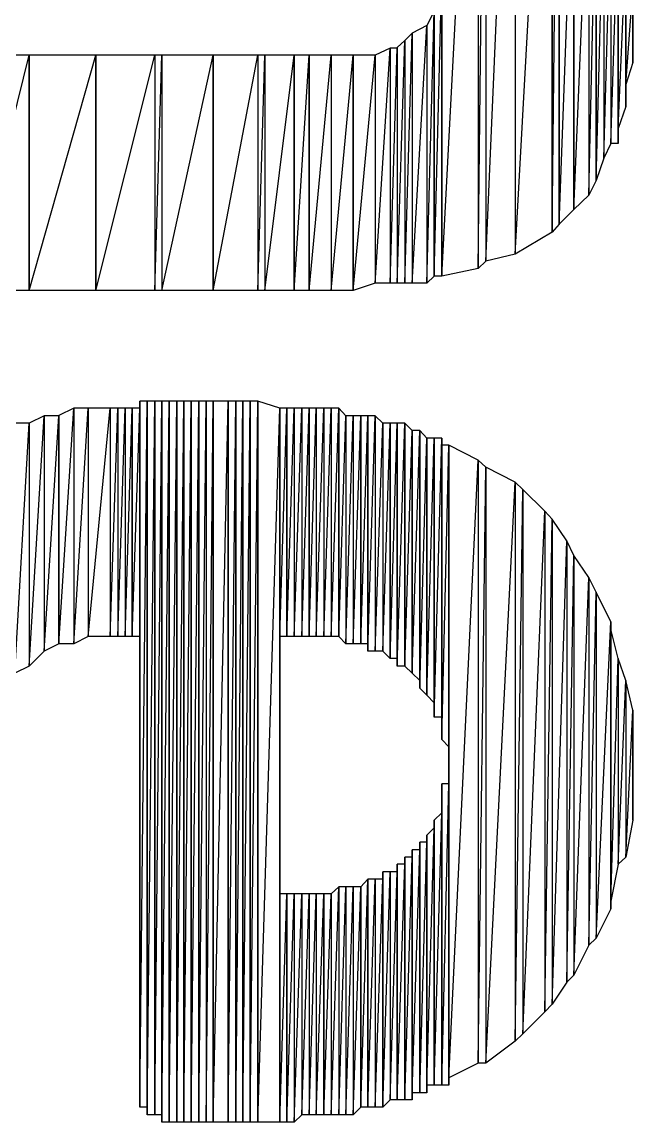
# Model space of a CAD drawing. Extents: x 0.1 to 11.6, y 0.2 to 16.4.
# Drawn here: x 0.9817 to 1.0508, y 5.725 to 5.8496 of the extents above; entities that cross this region are included whole.
import ezdxf

# ---------------------------------------------------------------- set-up
doc = ezdxf.new("R2010")
doc.units = 0
doc.header["$MEASUREMENT"] = 0

msp = doc.modelspace()

# ---------------------------------------------------------------- linework, layer by layer
at = {"color": 0}
for points in [[(1.03331, 5.89914), (1.02919, 5.89914), (1.02919, 5.82081)], [(1.03331, 5.89914), (1.03331, 5.82167), (1.02919, 5.82081)], [(1.03418, 5.89914), (1.03331, 5.89914), (1.03331, 5.82167)], [(1.03418, 5.89914), (1.03418, 5.82249), (1.03331, 5.82167)], [(1.03749, 5.89914), (1.03418, 5.89914), (1.03418, 5.82249)], [(1.03749, 5.89914), (1.03749, 5.82329), (1.03418, 5.82249)], [(1.04167, 5.89914), (1.03749, 5.89914), (1.03749, 5.82329)], [(1.04167, 5.89914), (1.04167, 5.82579), (1.03749, 5.82329)], [(1.04248, 5.89914), (1.04167, 5.89914), (1.04167, 5.82579)], [(1.04248, 5.89914), (1.04248, 5.82667), (1.04167, 5.82579)], [(1.04167, 5.89914), (1.04167, 5.82579)], [(1.04167, 5.89914), (1.04167, 5.82579)], [(1.04416, 5.87164), (1.04248, 5.87414), (1.04248, 5.82667)], [(1.04248, 5.87414), (1.04248, 5.82667)], [(1.04248, 5.87414), (1.04248, 5.82667)], [(1.04416, 5.87164), (1.04416, 5.82835), (1.04248, 5.82667)], [(1.04584, 5.86914), (1.04416, 5.87164), (1.04416, 5.82835)], [(1.04416, 5.87164), (1.04416, 5.82835)], [(1.04416, 5.87164), (1.04416, 5.82835)], [(1.04584, 5.86914), (1.04584, 5.82997), (1.04416, 5.82835)], [(1.04666, 5.86664), (1.04584, 5.86914), (1.04584, 5.82997)], [(1.04666, 5.86664), (1.04666, 5.83165), (1.04584, 5.82997)], [(1.04753, 5.86496), (1.04666, 5.86664), (1.04666, 5.83165)], [(1.04666, 5.86664), (1.04666, 5.83165)], [(1.04666, 5.86664), (1.04666, 5.83165)], [(1.04753, 5.86496), (1.04753, 5.83415), (1.04666, 5.83165)], [(1.04834, 5.86247), (1.04753, 5.86496), (1.04753, 5.83415)], [(1.04834, 5.86247), (1.04834, 5.83583), (1.04753, 5.83415)], [(1.04915, 5.86165), (1.04834, 5.86247), (1.04834, 5.83583)], [(1.04915, 5.86165), (1.04915, 5.83583), (1.04834, 5.83583)], [(1.04915, 5.85997), (1.04915, 5.86165), (1.04915, 5.83583)], [(1.05002, 5.85747), (1.04915, 5.85997), (1.04915, 5.83751)], [(1.04915, 5.85997), (1.04915, 5.83583)], [(1.05002, 5.85747), (1.05002, 5.84), (1.04915, 5.83751)], [(1.05002, 5.85579), (1.05002, 5.85747), (1.05002, 5.84)], [(1.02919, 5.85667), (1.02919, 5.82081)], [(1.02919, 5.85667), (1.02919, 5.82081)], [(1.02919, 5.85667), (1.02919, 5.82081)], [(1.02919, 5.85667), (1.02919, 5.82081)], [(1.02919, 5.85499), (1.02832, 5.85249), (1.02832, 5.82081)], [(1.02919, 5.85499), (1.02919, 5.82081), (1.02832, 5.82081)], [(1.02919, 5.85499), (1.02919, 5.82081)], [(1.02919, 5.85499), (1.02919, 5.82081)], [(1.05084, 5.85331), (1.05002, 5.85579), (1.05002, 5.8425)], [(1.05002, 5.85579), (1.05002, 5.84082)], [(1.05002, 5.85579), (1.05002, 5.84082)], [(1.05002, 5.85579), (1.05002, 5.84)], [(1.02832, 5.85249), (1.02832, 5.82081)], [(1.02832, 5.85249), (1.02832, 5.82081)], [(1.05084, 5.85331), (1.05084, 5.845), (1.05002, 5.8425)], [(1.05084, 5.84999), (1.05084, 5.85331), (1.05084, 5.845)], [(1.02832, 5.85081), (1.02751, 5.84918), (1.02751, 5.81999)], [(1.02832, 5.85081), (1.02832, 5.82081), (1.02751, 5.81999)], [(1.05084, 5.84663), (1.05084, 5.84999)], [(1.05084, 5.84999), (1.05084, 5.845)], [(1.02751, 5.84918), (1.02582, 5.84831), (1.02582, 5.81999)], [(1.02751, 5.84918), (1.02751, 5.81999), (1.02582, 5.81999)], [(1.02501, 5.8475), (1.02414, 5.84668), (1.02414, 5.81999)], [(1.02501, 5.8475), (1.02501, 5.81999), (1.02414, 5.81999)], [(1.02582, 5.84831), (1.02501, 5.8475), (1.02501, 5.81999)], [(1.02582, 5.84831), (1.02582, 5.81999), (1.02501, 5.81999)], [(1.02333, 5.84663), (1.02165, 5.84581), (1.02165, 5.81999)], [(1.02333, 5.84663), (1.02333, 5.81999), (1.02165, 5.81999)], [(1.02414, 5.84663), (1.02333, 5.84663), (1.02333, 5.81999)], [(1.02414, 5.84663), (1.02414, 5.81999), (1.02333, 5.81999)], [(0.982476, 5.84581), (0.975857, 5.84581), (0.975857, 5.81917)], [(0.982476, 5.84581), (0.982476, 5.81917), (0.975857, 5.81917)], [(0.990018, 5.84581), (0.982476, 5.84581), (0.982476, 5.81917)], [(0.990018, 5.84581), (0.990018, 5.81917), (0.982476, 5.81917)], [(0.982476, 5.84581), (0.982476, 5.81917)], [(0.982476, 5.84581), (0.982476, 5.81917)], [(0.99669, 5.84581), (0.990018, 5.84581), (0.990018, 5.81917)], [(0.99669, 5.84581), (0.99669, 5.81917), (0.990018, 5.81917)], [(0.990018, 5.84581), (0.990018, 5.81917)], [(0.990018, 5.84581), (0.990018, 5.81917)], [(0.997504, 5.84581), (0.99669, 5.84581), (0.99669, 5.81917)], [(0.997504, 5.84581), (0.997504, 5.81917), (0.99669, 5.81917)], [(1.00331, 5.84581), (0.997504, 5.84581), (0.997504, 5.81917)], [(1.00331, 5.84581), (1.00331, 5.81917), (0.997504, 5.81917)], [(1.00836, 5.84581), (1.00331, 5.84581), (1.00331, 5.81917)], [(1.00836, 5.84581), (1.00836, 5.81917), (1.00331, 5.81917)], [(1.00331, 5.84581), (1.00331, 5.81917)], [(1.00331, 5.84581), (1.00331, 5.81917)], [(1.00917, 5.84581), (1.00836, 5.84581), (1.00836, 5.81917)], [(1.00917, 5.84581), (1.00917, 5.81917), (1.00836, 5.81917)], [(1.01248, 5.84581), (1.00917, 5.84581), (1.00917, 5.81917)], [(1.01248, 5.84581), (1.01248, 5.81917), (1.00917, 5.81917)], [(1.01416, 5.84581), (1.01248, 5.84581), (1.01248, 5.81917)], [(1.01416, 5.84581), (1.01416, 5.81917), (1.01248, 5.81917)], [(1.01248, 5.84581), (1.01248, 5.81917)], [(1.01248, 5.84581), (1.01248, 5.81917)], [(1.01666, 5.84581), (1.01416, 5.84581), (1.01416, 5.81917)], [(1.01666, 5.84581), (1.01666, 5.81917), (1.01416, 5.81917)], [(1.01416, 5.84581), (1.01416, 5.81917)], [(1.01416, 5.84581), (1.01416, 5.81917)], [(1.01915, 5.84581), (1.01666, 5.84581), (1.01666, 5.81917)], [(1.01915, 5.84581), (1.01915, 5.81917), (1.01666, 5.81917)], [(1.02165, 5.84581), (1.01915, 5.84581), (1.01915, 5.81917)], [(1.02165, 5.84581), (1.02165, 5.81999), (1.01915, 5.81917)], [(1.01915, 5.84581), (1.01915, 5.81917)], [(1.01915, 5.84581), (1.01915, 5.81917)], [(0.995822, 5.80664), (0.995008, 5.80664), (0.995008, 5.72667)], [(0.995822, 5.80664), (0.995822, 5.72667), (0.995008, 5.72667)], [(0.995008, 5.80664), (0.995008, 5.72749)], [(0.995008, 5.80664), (0.995008, 5.72667), (0.995008, 5.72749)], [(0.99669, 5.80664), (0.995822, 5.80664), (0.995822, 5.72581)], [(0.99669, 5.80664), (0.99669, 5.72581), (0.995822, 5.72581)], [(0.995822, 5.80664), (0.995822, 5.72667)], [(0.995822, 5.80664), (0.995822, 5.72581), (0.995822, 5.72667)], [(0.995822, 5.80664), (0.995822, 5.72667)], [(0.995822, 5.80664), (0.995822, 5.72667)], [(0.997504, 5.80664), (0.99669, 5.80664), (0.99669, 5.72581)], [(0.997504, 5.80664), (0.997504, 5.72581), (0.99669, 5.72581)], [(0.99669, 5.80664), (0.99669, 5.72581)], [(0.99669, 5.80664), (0.99669, 5.72581)], [(0.99669, 5.80664), (0.99669, 5.72581)], [(0.99669, 5.80664), (0.99669, 5.72581)], [(0.998318, 5.80664), (0.997504, 5.80664), (0.997504, 5.72499)], [(0.998318, 5.80664), (0.998318, 5.72499), (0.997504, 5.72499)], [(0.997504, 5.80664), (0.997504, 5.72499)], [(0.997504, 5.80664), (0.997504, 5.72499)], [(0.997504, 5.80664), (0.997504, 5.72499)], [(0.997504, 5.80664), (0.997504, 5.72499)], [(0.997504, 5.80664), (0.997504, 5.72581)], [(0.997504, 5.80664), (0.997504, 5.72499), (0.997504, 5.72581)], [(0.999186, 5.80664), (0.998318, 5.80664), (0.998318, 5.72499)], [(0.999186, 5.80664), (0.999186, 5.72499), (0.998318, 5.72499)], [(0.998318, 5.80664), (0.998318, 5.72499)], [(0.998318, 5.80664), (0.998318, 5.72499)], [(0.998318, 5.80664), (0.998318, 5.72499)], [(0.998318, 5.80664), (0.998318, 5.72499)], [(1, 5.80664), (0.999186, 5.80664), (0.999186, 5.72499)], [(1, 5.80664), (1, 5.72499), (0.999186, 5.72499)], [(0.999186, 5.80664), (0.999186, 5.72499)], [(0.999186, 5.80664), (0.999186, 5.72499)], [(1.00081, 5.80664), (1, 5.80664), (1, 5.72499)], [(1.00081, 5.80664), (1.00081, 5.72499), (1, 5.72499)], [(1, 5.80664), (1, 5.72499)], [(1, 5.80664), (1, 5.72499)], [(1.00168, 5.80664), (1.00081, 5.80664), (1.00081, 5.72499)], [(1.00168, 5.80664), (1.00168, 5.72499), (1.00081, 5.72499)], [(1.00081, 5.80664), (1.00081, 5.72499)], [(1.00081, 5.80664), (1.00081, 5.72499)], [(1.0025, 5.80664), (1.00168, 5.80664), (1.00168, 5.72499)], [(1.0025, 5.80664), (1.0025, 5.72499), (1.00168, 5.72499)], [(1.00168, 5.80664), (1.00168, 5.72499)], [(1.00168, 5.80664), (1.00168, 5.72499)], [(1.00331, 5.80664), (1.0025, 5.80664), (1.0025, 5.72499)], [(1.00331, 5.80664), (1.00331, 5.72499), (1.0025, 5.72499)], [(1.00499, 5.80664), (1.00331, 5.80664), (1.00331, 5.72499)], [(1.00499, 5.80664), (1.00499, 5.72499), (1.00331, 5.72499)], [(1.00331, 5.80664), (1.00331, 5.72499)], [(1.00331, 5.80664), (1.00331, 5.72499)], [(1.00586, 5.80664), (1.00499, 5.80664), (1.00499, 5.72499)], [(1.00586, 5.80664), (1.00586, 5.72499), (1.00499, 5.72499)], [(1.00499, 5.80664), (1.00499, 5.72499)], [(1.00499, 5.80664), (1.00499, 5.72499)], [(1.00667, 5.80664), (1.00586, 5.80664), (1.00586, 5.72499)], [(1.00667, 5.80664), (1.00667, 5.72499), (1.00586, 5.72499)], [(1.00586, 5.80664), (1.00586, 5.72499)], [(1.00586, 5.80664), (1.00586, 5.72499)], [(1.00749, 5.80664), (1.00667, 5.80664), (1.00667, 5.72499)], [(1.00749, 5.80664), (1.00749, 5.72499), (1.00667, 5.72499)], [(1.00667, 5.80664), (1.00667, 5.72499)], [(1.00667, 5.80664), (1.00667, 5.72499)], [(1.00836, 5.80664), (1.00749, 5.80664), (1.00749, 5.72499)], [(1.00836, 5.80664), (1.00836, 5.72499), (1.00749, 5.72499)], [(1.00749, 5.80664), (1.00749, 5.72499)], [(1.00749, 5.80664), (1.00749, 5.72499)], [(1.00749, 5.80664), (1.00749, 5.72499)], [(1.00749, 5.80664), (1.00749, 5.72499)], [(1.01085, 5.80583), (1.00836, 5.80664), (1.00836, 5.72499)], [(1.00836, 5.80664), (1.00836, 5.72499)], [(1.00836, 5.80664), (1.00836, 5.72499)], [(1.00836, 5.80664), (1.00836, 5.72499)], [(1.00836, 5.80664), (1.00836, 5.72499)], [(0.984158, 5.80496), (0.982476, 5.80414), (0.982476, 5.77664)], [(0.984158, 5.80496), (0.984158, 5.77832), (0.982476, 5.77664)], [(0.98584, 5.80496), (0.984158, 5.80496), (0.984158, 5.77832)], [(0.98584, 5.80496), (0.98584, 5.77914), (0.984158, 5.77832)], [(0.987522, 5.80583), (0.98584, 5.80501), (0.98584, 5.77914)], [(0.987522, 5.80583), (0.987522, 5.77914), (0.98584, 5.77914)], [(0.98584, 5.80496), (0.98584, 5.77914)], [(0.98584, 5.80496), (0.98584, 5.77914)], [(0.98915, 5.80583), (0.987522, 5.80583), (0.987522, 5.77914)], [(0.98915, 5.80583), (0.98915, 5.78), (0.987522, 5.77914)], [(0.991644, 5.80583), (0.98915, 5.80583), (0.98915, 5.78)], [(0.991644, 5.80583), (0.991644, 5.78), (0.98915, 5.78)], [(0.992512, 5.80583), (0.991644, 5.80583), (0.991644, 5.78)], [(0.992512, 5.80583), (0.992512, 5.78), (0.991644, 5.78)], [(0.993326, 5.80583), (0.992512, 5.80583), (0.992512, 5.78)], [(0.993326, 5.80583), (0.993326, 5.78), (0.992512, 5.78)], [(0.99414, 5.80583), (0.993326, 5.80583), (0.993326, 5.78)], [(0.99414, 5.80583), (0.99414, 5.78), (0.993326, 5.78)], [(0.995008, 5.80583), (0.99414, 5.80583), (0.99414, 5.78)], [(0.995008, 5.80583), (0.995008, 5.78), (0.99414, 5.78)], [(0.99414, 5.80583), (0.99414, 5.78)], [(0.99414, 5.80583), (0.99414, 5.78)], [(0.99414, 5.80583), (0.99414, 5.78)], [(0.99414, 5.80583), (0.99414, 5.78)], [(0.99414, 5.80583), (0.99414, 5.78)], [(0.99414, 5.80583), (0.99414, 5.78)], [(0.995008, 5.80583), (0.995008, 5.72749)], [(0.995008, 5.80583), (0.995008, 5.72749)], [(0.995008, 5.80583), (0.995008, 5.72831)], [(0.995008, 5.80583), (0.995008, 5.72749), (0.995008, 5.72831)], [(0.995008, 5.80583), (0.995008, 5.72831)], [(0.995008, 5.80583), (0.995008, 5.72831)], [(0.995008, 5.80583), (0.995008, 5.78)], [(0.995008, 5.80583), (0.995008, 5.78)], [(0.995008, 5.80583), (0.995008, 5.78)], [(0.995008, 5.80583), (0.995008, 5.78)], [(0.995008, 5.80583), (0.995008, 5.78)], [(0.995008, 5.80583), (0.995008, 5.78)], [(0.995008, 5.80583), (0.995008, 5.78)], [(0.995008, 5.80583), (0.995008, 5.78)], [(0.995008, 5.80583), (0.995008, 5.78)], [(0.995008, 5.80583), (0.995008, 5.78)], [(0.995008, 5.80583), (0.995008, 5.78)], [(0.995008, 5.80583), (0.995008, 5.78)], [(0.995008, 5.80583), (0.995008, 5.78)], [(0.995008, 5.80583), (0.995008, 5.78)], [(0.995008, 5.80583), (0.995008, 5.78)], [(0.995008, 5.80583), (0.995008, 5.78)], [(0.995008, 5.80583), (0.995008, 5.78)], [(0.995008, 5.80583), (0.995008, 5.78)], [(1.01085, 5.80583), (1.01085, 5.72499), (1.00836, 5.72499)], [(1.01166, 5.80583), (1.01085, 5.80583), (1.01085, 5.78)], [(1.01166, 5.80583), (1.01166, 5.78), (1.01085, 5.78)], [(1.01085, 5.80583), (1.01085, 5.78)], [(1.01085, 5.80583), (1.01085, 5.78)], [(1.01085, 5.80583), (1.01085, 5.78)], [(1.01085, 5.80583), (1.01085, 5.78)], [(1.01085, 5.80583), (1.01085, 5.78)], [(1.01085, 5.80583), (1.01085, 5.78)], [(1.01085, 5.80583), (1.01085, 5.78)], [(1.01085, 5.80583), (1.01085, 5.78)], [(1.01085, 5.80583), (1.01085, 5.78)], [(1.01085, 5.80583), (1.01085, 5.78)], [(1.01085, 5.80583), (1.01085, 5.75082)], [(1.01085, 5.80583), (1.01085, 5.75082)], [(1.01085, 5.80583), (1.01085, 5.72499)], [(1.01085, 5.80583), (1.01085, 5.72499)], [(1.01248, 5.80583), (1.01166, 5.80583), (1.01166, 5.78)], [(1.01248, 5.80583), (1.01248, 5.78), (1.01166, 5.78)], [(1.01166, 5.80583), (1.01166, 5.78)], [(1.01166, 5.80583), (1.01166, 5.78)], [(1.01166, 5.80583), (1.01166, 5.78)], [(1.01166, 5.80583), (1.01166, 5.78)], [(1.01166, 5.80583), (1.01166, 5.78)], [(1.01166, 5.80583), (1.01166, 5.78)], [(1.01166, 5.80583), (1.01166, 5.78)], [(1.01166, 5.80583), (1.01166, 5.78)], [(1.01166, 5.80583), (1.01166, 5.78)], [(1.01166, 5.80583), (1.01166, 5.78)], [(1.01166, 5.80583), (1.01166, 5.78)], [(1.01166, 5.80583), (1.01166, 5.78)], [(1.01166, 5.80583), (1.01166, 5.78)], [(1.01166, 5.80583), (1.01166, 5.78)], [(1.01166, 5.80583), (1.01166, 5.78)], [(1.01166, 5.80583), (1.01166, 5.78)], [(1.01166, 5.80583), (1.01166, 5.78)], [(1.01166, 5.80583), (1.01166, 5.78)], [(1.01166, 5.80583), (1.01166, 5.78)], [(1.01166, 5.80583), (1.01166, 5.78)], [(1.01166, 5.80583), (1.01166, 5.78)], [(1.01166, 5.80583), (1.01166, 5.78)], [(1.01166, 5.80583), (1.01166, 5.78)], [(1.01166, 5.80583), (1.01166, 5.78)], [(1.01166, 5.80583), (1.01166, 5.78)], [(1.01166, 5.80583), (1.01166, 5.78)], [(1.01166, 5.80583), (1.01166, 5.78)], [(1.01166, 5.80583), (1.01166, 5.78)], [(1.01166, 5.80583), (1.01166, 5.78)], [(1.01166, 5.80583), (1.01166, 5.78)], [(1.01166, 5.80583), (1.01166, 5.78)], [(1.01166, 5.80583), (1.01166, 5.78)], [(1.01166, 5.80583), (1.01166, 5.78)], [(1.01166, 5.80583), (1.01166, 5.78)], [(1.01166, 5.80583), (1.01166, 5.78)], [(1.01166, 5.80583), (1.01166, 5.78)], [(1.01166, 5.80583), (1.01166, 5.78)], [(1.01166, 5.80583), (1.01166, 5.78)], [(1.01166, 5.80583), (1.01166, 5.78)], [(1.01166, 5.80583), (1.01166, 5.78)], [(1.01166, 5.80583), (1.01166, 5.78)], [(1.01166, 5.80583), (1.01166, 5.78)], [(1.01166, 5.80583), (1.01166, 5.78)], [(1.01166, 5.80583), (1.01166, 5.78)], [(1.01166, 5.80583), (1.01166, 5.78)], [(1.01166, 5.80583), (1.01166, 5.78)], [(1.01166, 5.80583), (1.01166, 5.78)], [(1.01166, 5.80583), (1.01166, 5.78)], [(1.01166, 5.80583), (1.01166, 5.78)], [(1.01166, 5.80583), (1.01166, 5.78)], [(1.01335, 5.80583), (1.01248, 5.80583), (1.01248, 5.78)], [(1.01335, 5.80583), (1.01335, 5.78), (1.01248, 5.78)], [(1.01416, 5.80583), (1.01335, 5.80583), (1.01335, 5.78)], [(1.01416, 5.80583), (1.01416, 5.78), (1.01335, 5.78)], [(1.01497, 5.80583), (1.01416, 5.80583), (1.01416, 5.78)], [(1.01497, 5.80583), (1.01497, 5.78), (1.01416, 5.78)], [(1.01416, 5.80583), (1.01416, 5.78)], [(1.01416, 5.80583), (1.01416, 5.78)], [(1.01584, 5.80583), (1.01497, 5.80583), (1.01497, 5.78)], [(1.01584, 5.80583), (1.01584, 5.78), (1.01497, 5.78)], [(1.01666, 5.80583), (1.01584, 5.80583), (1.01584, 5.78)], [(1.01666, 5.80583), (1.01666, 5.78), (1.01584, 5.78)], [(1.01752, 5.80583), (1.01666, 5.80583), (1.01666, 5.78)], [(1.01752, 5.80583), (1.01752, 5.78), (1.01666, 5.78)], [(1.01834, 5.80496), (1.01752, 5.80583), (1.01752, 5.78)], [(1.01752, 5.80583), (1.01752, 5.78)], [(1.01752, 5.80583), (1.01752, 5.78)], [(1.01834, 5.80496), (1.01834, 5.77914), (1.01752, 5.78)], [(1.01915, 5.80496), (1.01834, 5.80496), (1.01834, 5.77914)], [(1.01915, 5.80496), (1.01915, 5.77914), (1.01834, 5.77914)], [(1.02002, 5.80496), (1.01915, 5.80496), (1.01915, 5.77914)], [(1.02002, 5.80496), (1.02002, 5.77914), (1.01915, 5.77914)], [(1.02083, 5.80496), (1.02002, 5.80496), (1.02002, 5.77914)], [(1.02083, 5.80496), (1.02083, 5.77914), (1.02002, 5.77914)], [(1.02002, 5.80496), (1.02002, 5.77914)], [(1.02002, 5.80496), (1.02002, 5.77914)], [(1.02165, 5.80496), (1.02083, 5.80496), (1.02083, 5.77832)], [(1.02165, 5.80496), (1.02165, 5.77832), (1.02083, 5.77832)], [(1.02083, 5.80496), (1.02083, 5.77914)], [(1.02083, 5.80496), (1.02083, 5.77832), (1.02083, 5.77914)], [(1.02252, 5.80414), (1.02165, 5.80496), (1.02165, 5.77832)], [(0.982476, 5.80414), (0.980849, 5.80414), (0.980849, 5.77582)], [(0.982476, 5.80414), (0.982476, 5.77664), (0.980849, 5.77582)], [(1.02252, 5.80414), (1.02252, 5.77832), (1.02165, 5.77832)], [(1.02333, 5.80414), (1.02252, 5.80414), (1.02252, 5.77832)], [(1.02333, 5.80414), (1.02333, 5.7775), (1.02252, 5.77832)], [(1.02414, 5.80414), (1.02333, 5.80414), (1.02333, 5.7775)], [(1.02414, 5.80414), (1.02414, 5.7775), (1.02333, 5.7775)], [(1.02333, 5.80414), (1.02333, 5.7775)], [(1.02333, 5.80414), (1.02333, 5.7775)], [(1.02501, 5.80414), (1.02414, 5.80414), (1.02414, 5.77664)], [(1.02501, 5.80414), (1.02501, 5.77664), (1.02414, 5.77664)], [(1.02414, 5.80414), (1.02414, 5.7775)], [(1.02414, 5.80414), (1.02414, 5.77664), (1.02414, 5.7775)], [(1.02582, 5.80333), (1.02501, 5.80414), (1.02501, 5.77664)], [(1.02501, 5.80414), (1.02501, 5.77664)], [(1.02501, 5.80414), (1.02501, 5.77664)], [(1.02582, 5.80333), (1.02582, 5.77582), (1.02501, 5.77664)], [(1.02669, 5.80333), (1.02582, 5.80333), (1.02582, 5.77582)], [(1.02669, 5.80333), (1.02669, 5.77501), (1.02582, 5.77582)], [(1.02582, 5.80333), (1.02582, 5.77582)], [(1.02582, 5.80333), (1.02582, 5.77582)], [(1.02751, 5.80246), (1.02669, 5.80333), (1.02669, 5.77414)], [(1.02669, 5.80333), (1.02669, 5.77501)], [(1.02669, 5.80333), (1.02669, 5.77414), (1.02669, 5.77501)], [(1.02669, 5.80333), (1.02669, 5.77501)], [(1.02669, 5.80333), (1.02669, 5.77501)], [(1.02751, 5.80246), (1.02751, 5.77333), (1.02669, 5.77414)], [(1.02832, 5.80246), (1.02751, 5.80246), (1.02751, 5.77333)], [(1.02832, 5.80246), (1.02832, 5.77246), (1.02751, 5.77333)], [(1.02751, 5.80246), (1.02751, 5.77333)], [(1.02751, 5.80246), (1.02751, 5.77333)], [(1.02919, 5.80246), (1.02832, 5.80246), (1.02832, 5.77083)], [(1.02919, 5.80246), (1.02919, 5.77083), (1.02832, 5.77083)], [(1.02832, 5.80246), (1.02832, 5.77165)], [(1.02832, 5.80246), (1.02832, 5.77083), (1.02832, 5.77165)], [(1.02832, 5.80246), (1.02832, 5.77246)], [(1.02832, 5.80246), (1.02832, 5.77165), (1.02832, 5.77246)], [(1.02832, 5.80246), (1.02832, 5.77246)], [(1.02832, 5.80246), (1.02832, 5.77246)], [(1.02919, 5.80165), (1.02919, 5.80246), (1.02919, 5.76915)], [(1.02919, 5.80246), (1.02919, 5.76915)], [(1.02919, 5.80246), (1.02919, 5.76915)], [(1.02919, 5.80246), (1.02919, 5.76997)], [(1.02919, 5.80246), (1.02919, 5.76915), (1.02919, 5.76997)], [(1.02919, 5.80246), (1.02919, 5.77083)], [(1.02919, 5.80246), (1.02919, 5.76997), (1.02919, 5.77083)], [(1.03, 5.80165), (1.02919, 5.80165), (1.02919, 5.76833)], [(1.03, 5.80165), (1.03, 5.76747), (1.02919, 5.76833)], [(1.02919, 5.80165), (1.02919, 5.76915)], [(1.02919, 5.80165), (1.02919, 5.76833), (1.02919, 5.76915)], [(1.02919, 5.80165), (1.02919, 5.76915)], [(1.03331, 5.79997), (1.03, 5.80165), (1.03, 5.72999)], [(1.03, 5.80165), (1.03, 5.72917)], [(1.03, 5.80165), (1.03, 5.72917)], [(1.03, 5.80165), (1.03, 5.76585)], [(1.03, 5.80165), (1.03, 5.76585)], [(1.03, 5.80165), (1.03, 5.76665)], [(1.03, 5.80165), (1.03, 5.76585), (1.03, 5.76665)], [(1.03, 5.80165), (1.03, 5.76747)], [(1.03, 5.80165), (1.03, 5.76665), (1.03, 5.76747)], [(1.03331, 5.79997), (1.03331, 5.73167), (1.03, 5.72999)], [(1.03418, 5.79915), (1.03331, 5.79997), (1.03331, 5.73167)], [(1.03418, 5.79915), (1.03418, 5.73167), (1.03331, 5.73167)], [(1.03749, 5.79747), (1.03418, 5.79915), (1.03418, 5.73167)], [(1.03749, 5.79747), (1.03749, 5.73415), (1.03418, 5.73167)], [(1.03836, 5.79665), (1.03749, 5.79747), (1.03749, 5.73415)], [(1.03836, 5.79665), (1.03836, 5.73497), (1.03749, 5.73415)], [(1.04085, 5.79417), (1.03836, 5.79665), (1.03836, 5.73497)], [(1.04085, 5.79417), (1.04085, 5.73747), (1.03836, 5.73497)], [(1.04167, 5.79329), (1.04085, 5.79417), (1.04085, 5.73747)], [(1.04167, 5.79329), (1.04167, 5.73833), (1.04085, 5.73747)], [(1.04335, 5.79081), (1.04167, 5.79329), (1.04167, 5.73833)], [(1.04335, 5.79081), (1.04335, 5.74083), (1.04167, 5.73833)], [(1.04416, 5.78917), (1.04335, 5.79081), (1.04335, 5.74083)], [(1.04416, 5.78917), (1.04416, 5.74164), (1.04335, 5.74083)], [(1.04584, 5.78668), (1.04416, 5.78917), (1.04416, 5.74164)], [(1.04584, 5.78668), (1.04584, 5.74501), (1.04416, 5.74164)], [(1.04666, 5.785), (1.04584, 5.78668), (1.04584, 5.74501)], [(1.04666, 5.785), (1.04666, 5.74582), (1.04584, 5.74501)], [(1.04834, 5.78163), (1.04666, 5.785), (1.04666, 5.74582)], [(1.04834, 5.78163), (1.04834, 5.74914), (1.04666, 5.74582)], [(1.04834, 5.78082), (1.04834, 5.78163), (1.04834, 5.74914)], [(1.04915, 5.7775), (1.04834, 5.78082), (1.04834, 5.75)], [(1.04834, 5.78082), (1.04834, 5.74914)], [(1.04915, 5.7775), (1.04915, 5.75418), (1.04834, 5.75)], [(1.05002, 5.77501), (1.04915, 5.7775), (1.04915, 5.75418)], [(1.05002, 5.77501), (1.05002, 5.75499), (1.04915, 5.75418)], [(1.05084, 5.77165), (1.05002, 5.77501), (1.05002, 5.75499)], [(1.05084, 5.77165), (1.05084, 5.75917), (1.05002, 5.75499)], [(1.05084, 5.76915), (1.05084, 5.77165), (1.05084, 5.75917)], [(1.05084, 5.76665), (1.05084, 5.76915), (1.05084, 5.76079)], [(1.05084, 5.76915), (1.05084, 5.75917)], [(1.03, 5.76585), (1.03, 5.72917)], [(1.03, 5.76585), (1.03, 5.72917)], [(1.03, 5.76497), (1.03, 5.72917)], [(1.03, 5.76497), (1.03, 5.72917)], [(1.03, 5.76417), (1.03, 5.72917)], [(1.03, 5.76417), (1.03, 5.72917)], [(1.03, 5.76329), (1.02919, 5.76329), (1.02919, 5.72917)], [(1.03, 5.76329), (1.03, 5.72917), (1.02919, 5.72917)], [(1.02919, 5.76329), (1.02919, 5.72917)], [(1.02919, 5.76329), (1.02919, 5.72917)], [(1.02919, 5.76247), (1.02919, 5.72917)], [(1.02919, 5.76247), (1.02919, 5.72917)], [(1.02919, 5.76167), (1.02919, 5.72917)], [(1.02919, 5.76167), (1.02919, 5.72917)], [(1.02919, 5.76079), (1.02919, 5.72917)], [(1.02919, 5.76079), (1.02919, 5.72917)], [(1.02919, 5.76079), (1.02919, 5.72917)], [(1.02919, 5.76079), (1.02919, 5.72917)], [(1.02919, 5.75999), (1.02832, 5.75917), (1.02832, 5.72917)], [(1.02919, 5.75999), (1.02919, 5.72917), (1.02832, 5.72917)], [(1.02832, 5.75917), (1.02832, 5.72917)], [(1.02832, 5.75917), (1.02832, 5.72917)], [(1.02832, 5.75917), (1.02832, 5.72917)], [(1.02832, 5.75917), (1.02832, 5.72917)], [(1.02832, 5.75831), (1.02751, 5.75749), (1.02751, 5.72917)], [(1.02832, 5.75831), (1.02832, 5.72917), (1.02751, 5.72917)], [(0.995008, 5.75667), (0.995008, 5.74501), (0.995008, 5.75082)], [(1.02751, 5.75667), (1.02669, 5.75667), (1.02669, 5.72831)], [(1.02751, 5.75667), (1.02751, 5.72831), (1.02669, 5.72831)], [(1.02669, 5.75667), (1.02669, 5.72831)], [(1.02669, 5.75667), (1.02669, 5.72831)], [(1.02751, 5.75749), (1.02751, 5.72831)], [(1.02751, 5.75749), (1.02751, 5.72831)], [(1.02751, 5.75749), (1.02751, 5.72831)], [(1.02751, 5.75749), (1.02751, 5.72831)], [(1.02669, 5.75581), (1.02582, 5.75581), (1.02582, 5.72831)], [(1.02669, 5.75581), (1.02669, 5.72831), (1.02582, 5.72831)], [(1.02582, 5.75581), (1.02582, 5.72831)], [(1.02582, 5.75581), (1.02582, 5.72831)], [(1.02501, 5.75418), (1.02414, 5.75418), (1.02414, 5.72749)], [(1.02501, 5.75418), (1.02501, 5.72749), (1.02414, 5.72749)], [(1.02414, 5.75418), (1.02414, 5.72749)], [(1.02414, 5.75418), (1.02414, 5.72749)], [(1.02582, 5.75499), (1.02501, 5.75499), (1.02501, 5.72749)], [(1.02582, 5.75499), (1.02582, 5.72749), (1.02501, 5.72749)], [(1.02501, 5.75499), (1.02501, 5.72749)], [(1.02501, 5.75499), (1.02501, 5.72749)], [(1.02582, 5.75499), (1.02582, 5.72749)], [(1.02582, 5.75499), (1.02582, 5.72749)], [(1.02333, 5.75331), (1.02252, 5.75331), (1.02252, 5.72667)], [(1.02333, 5.75331), (1.02333, 5.72749), (1.02252, 5.72667)], [(1.02252, 5.75331), (1.02252, 5.72667)], [(1.02252, 5.75331), (1.02252, 5.72667)], [(1.02414, 5.75331), (1.02333, 5.75331), (1.02333, 5.72749)], [(1.02414, 5.75331), (1.02414, 5.72749), (1.02333, 5.72749)], [(1.01752, 5.75163), (1.01666, 5.75082), (1.01666, 5.72581)], [(1.01752, 5.75163), (1.01752, 5.72581), (1.01666, 5.72581)], [(1.01834, 5.75163), (1.01752, 5.75163), (1.01752, 5.72581)], [(1.01834, 5.75163), (1.01834, 5.72581), (1.01752, 5.72581)], [(1.01915, 5.75163), (1.01834, 5.75163), (1.01834, 5.72581)], [(1.01915, 5.75163), (1.01915, 5.72581), (1.01834, 5.72581)], [(1.02002, 5.75163), (1.01915, 5.75163), (1.01915, 5.72581)], [(1.02002, 5.75163), (1.02002, 5.72667), (1.01915, 5.72581)], [(1.02083, 5.7525), (1.02002, 5.75163), (1.02002, 5.72667)], [(1.02083, 5.7525), (1.02083, 5.72667), (1.02002, 5.72667)], [(1.02002, 5.75163), (1.02002, 5.72667)], [(1.02002, 5.75163), (1.02002, 5.72667)], [(1.02165, 5.7525), (1.02083, 5.7525), (1.02083, 5.72667)], [(1.02165, 5.7525), (1.02165, 5.72667), (1.02083, 5.72667)], [(1.02083, 5.7525), (1.02083, 5.72667)], [(1.02083, 5.7525), (1.02083, 5.72667)], [(1.02252, 5.7525), (1.02165, 5.7525), (1.02165, 5.72667)], [(1.02252, 5.7525), (1.02252, 5.72667), (1.02165, 5.72667)], [(1.01166, 5.75082), (1.01085, 5.75082), (1.01085, 5.72499)], [(1.01166, 5.75082), (1.01166, 5.72499), (1.01085, 5.72499)], [(1.01085, 5.75082), (1.01085, 5.72499)], [(1.01085, 5.75082), (1.01085, 5.72499)], [(1.01248, 5.75082), (1.01166, 5.75082), (1.01166, 5.72499)], [(1.01248, 5.75082), (1.01248, 5.72499), (1.01166, 5.72499)], [(1.01166, 5.75082), (1.01166, 5.72499)], [(1.01166, 5.75082), (1.01166, 5.72499)], [(1.01166, 5.75082), (1.01166, 5.72499)], [(1.01166, 5.75082), (1.01166, 5.72499)], [(1.01166, 5.75082), (1.01166, 5.72499)], [(1.01166, 5.75082), (1.01166, 5.72499)], [(1.01166, 5.75082), (1.01166, 5.72499)], [(1.01166, 5.75082), (1.01166, 5.72499)], [(1.01166, 5.75082), (1.01166, 5.72499)], [(1.01166, 5.75082), (1.01166, 5.72499)], [(1.01166, 5.75082), (1.01166, 5.72499)], [(1.01166, 5.75082), (1.01166, 5.72499)], [(1.01166, 5.75082), (1.01166, 5.72499)], [(1.01166, 5.75082), (1.01166, 5.72499)], [(1.01166, 5.75082), (1.01166, 5.72499)], [(1.01166, 5.75082), (1.01166, 5.72499)], [(1.01166, 5.75082), (1.01166, 5.72499)], [(1.01166, 5.75082), (1.01166, 5.72499)], [(1.01166, 5.75082), (1.01166, 5.72499)], [(1.01166, 5.75082), (1.01166, 5.72499)], [(1.01166, 5.75082), (1.01166, 5.72499)], [(1.01166, 5.75082), (1.01166, 5.72499)], [(1.01166, 5.75082), (1.01166, 5.72499)], [(1.01166, 5.75082), (1.01166, 5.72499)], [(1.01166, 5.75082), (1.01166, 5.72499)], [(1.01166, 5.75082), (1.01166, 5.72499)], [(1.01166, 5.75082), (1.01166, 5.72499)], [(1.01166, 5.75082), (1.01166, 5.72499)], [(1.01166, 5.75082), (1.01166, 5.72499)], [(1.01166, 5.75082), (1.01166, 5.72499)], [(1.01166, 5.75082), (1.01166, 5.72499)], [(1.01166, 5.75082), (1.01166, 5.72499)], [(1.01166, 5.75082), (1.01166, 5.72499)], [(1.01166, 5.75082), (1.01166, 5.72499)], [(1.01166, 5.75082), (1.01166, 5.72499)], [(1.01166, 5.75082), (1.01166, 5.72499)], [(1.01166, 5.75082), (1.01166, 5.72499)], [(1.01166, 5.75082), (1.01166, 5.72499)], [(1.01335, 5.75082), (1.01248, 5.75082), (1.01248, 5.72499)], [(1.01335, 5.75082), (1.01335, 5.72581), (1.01248, 5.72499)], [(1.01416, 5.75082), (1.01335, 5.75082), (1.01335, 5.72581)], [(1.01416, 5.75082), (1.01416, 5.72581), (1.01335, 5.72581)], [(1.01497, 5.75082), (1.01416, 5.75082), (1.01416, 5.72581)], [(1.01497, 5.75082), (1.01497, 5.72581), (1.01416, 5.72581)], [(1.01584, 5.75082), (1.01497, 5.75082), (1.01497, 5.72581)], [(1.01584, 5.75082), (1.01584, 5.72581), (1.01497, 5.72581)], [(1.01666, 5.75082), (1.01584, 5.75082), (1.01584, 5.72581)], [(1.01666, 5.75082), (1.01666, 5.72581), (1.01584, 5.72581)], [(1.01584, 5.75082), (1.01584, 5.72581)], [(1.01584, 5.75082), (1.01584, 5.72581)], [(0.995008, 5.73167), (0.995008, 5.72831)], [(0.995008, 5.73167), (0.995008, 5.72831)]]:
    msp.add_lwpolyline(points, close=True, dxfattribs=at)

doc.saveas('drawing.dxf')
